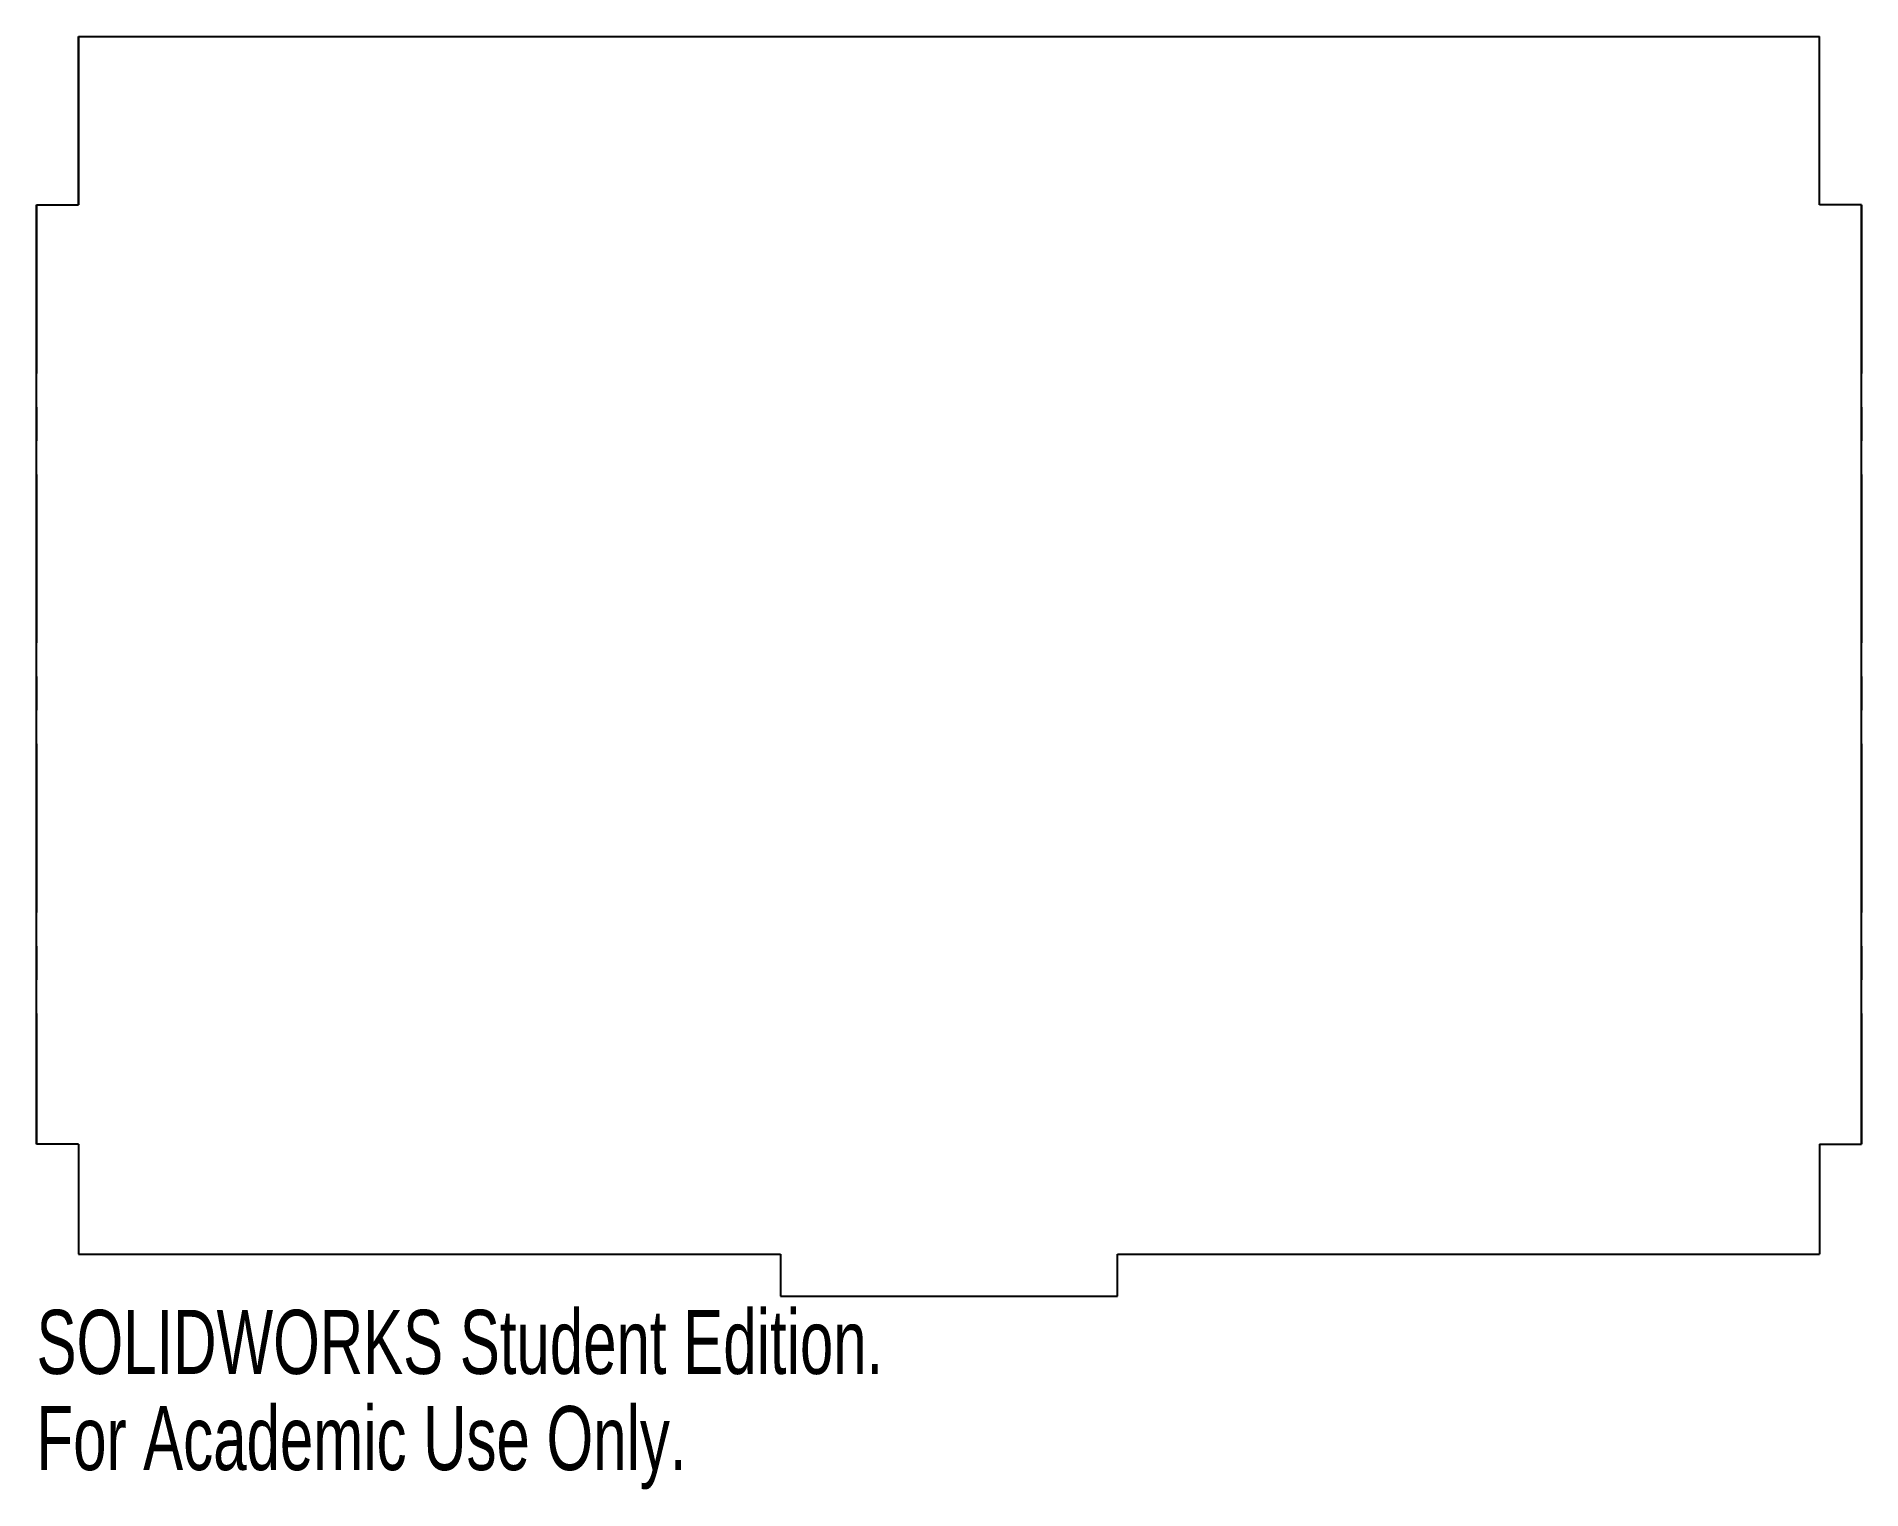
# Model space of a CAD drawing. Header units: millimetres. Extents: x -69 to 69, y -65 to 44.
import ezdxf

# ---------------------------------------------------------------- set-up
doc = ezdxf.new("R2010")
doc.units = ezdxf.units.MM
doc.linetypes.add('CENTERX2', pattern=[20.32, 12.7, -2.54, 2.54, -2.54])
doc.styles.add('SLDTEXTSTYLE0', font='TXT', dxfattribs={"width": 0.7})

msp = doc.modelspace()

# ---------------------------------------------------------------- linework, layer by layer
at = {"color": 7, "linetype": 'Continuous'}
for p, q in [((-65.66, 44.32), (65.66, 44.32)), ((-65.66, 44.32), (-65.66, 31.62)), ((65.66, 31.62), (65.66, 44.32)), ((-68.83, -39.2), (-68.83, 31.62)), ((-68.83, 31.62), (-65.66, 31.62)), ((68.83, 31.62), (65.66, 31.62)), ((68.83, -39.2), (68.83, 31.62)), ((-65.66, -39.2), (-68.83, -39.2)), ((-65.66, -39.2), (-65.66, -47.5)), ((65.66, -39.2), (65.66, -47.5)), ((65.66, -39.2), (68.83, -39.2)), ((-65.66, -47.5), (-12.7, -47.5)), ((-12.7, -47.5), (-12.7, -50.67)), ((12.7, -50.67), (12.7, -47.5)), ((12.7, -47.5), (65.66, -47.5)), ((-12.7, -50.67), (12.7, -50.67))]:
    msp.add_line(p, q, dxfattribs=at)
at = {"color": 7, "linetype": 'CENTERX2'}
for p, q in [((-65.66, 31.62), (-65.66, 44.32)), ((65.66, 31.62), (65.66, 44.32)), ((-68.83, 31.62), (-68.83, -39.2)), ((68.83, 31.62), (68.83, -39.2)), ((-12.7, -50.67), (12.7, -50.67))]:
    msp.add_line(p, q, dxfattribs=at)

# ---------------------------------------------------------------- texts
at = {"color": 7, "linetype": 'Continuous', "char_height": 4.8336, "attachment_point": 1, "style": 'SLDTEXTSTYLE0'}
for s, insert in [('SOLIDWORKS Student Edition.', (-68.83, -51.69)), ('For Academic Use Only.', (-68.83, -58.94))]:
    msp.add_mtext(s, dxfattribs=dict(at, insert=insert))

doc.saveas('drawing.dxf')
